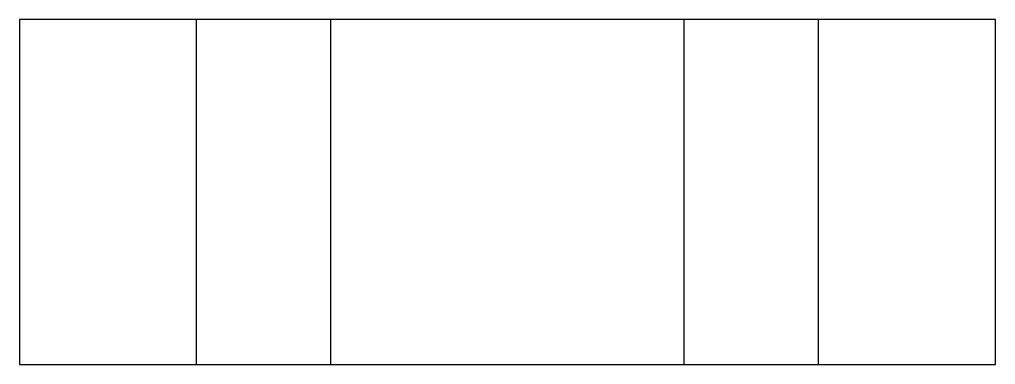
# Model space of a CAD drawing. Header units: millimetres. Extents: x 0 to 1105, y 0 to 390.
import ezdxf

# ---------------------------------------------------------------- set-up
doc = ezdxf.new("R2010")
doc.units = ezdxf.units.MM
doc.layers.add('CUT', color=7, linetype='Continuous')
doc.layers.add('FOLD', color=1, linetype='Continuous')

msp = doc.modelspace()

# ---------------------------------------------------------------- linework, layer by layer
at = {"layer": 'CUT'}
msp.add_lwpolyline([(0, 0), (1104.8, 0), (1104.8, 390), (0, 390)], close=True, dxfattribs=at)
at = {"layer": 'FOLD'}
for p, q in [((200.4, 0), (200.4, 390)), ((352.4, 0), (352.4, 390)), ((752.4, 0), (752.4, 390)), ((904.4, 0), (904.4, 390))]:
    msp.add_line(p, q, dxfattribs=at)

doc.saveas('drawing.dxf')
